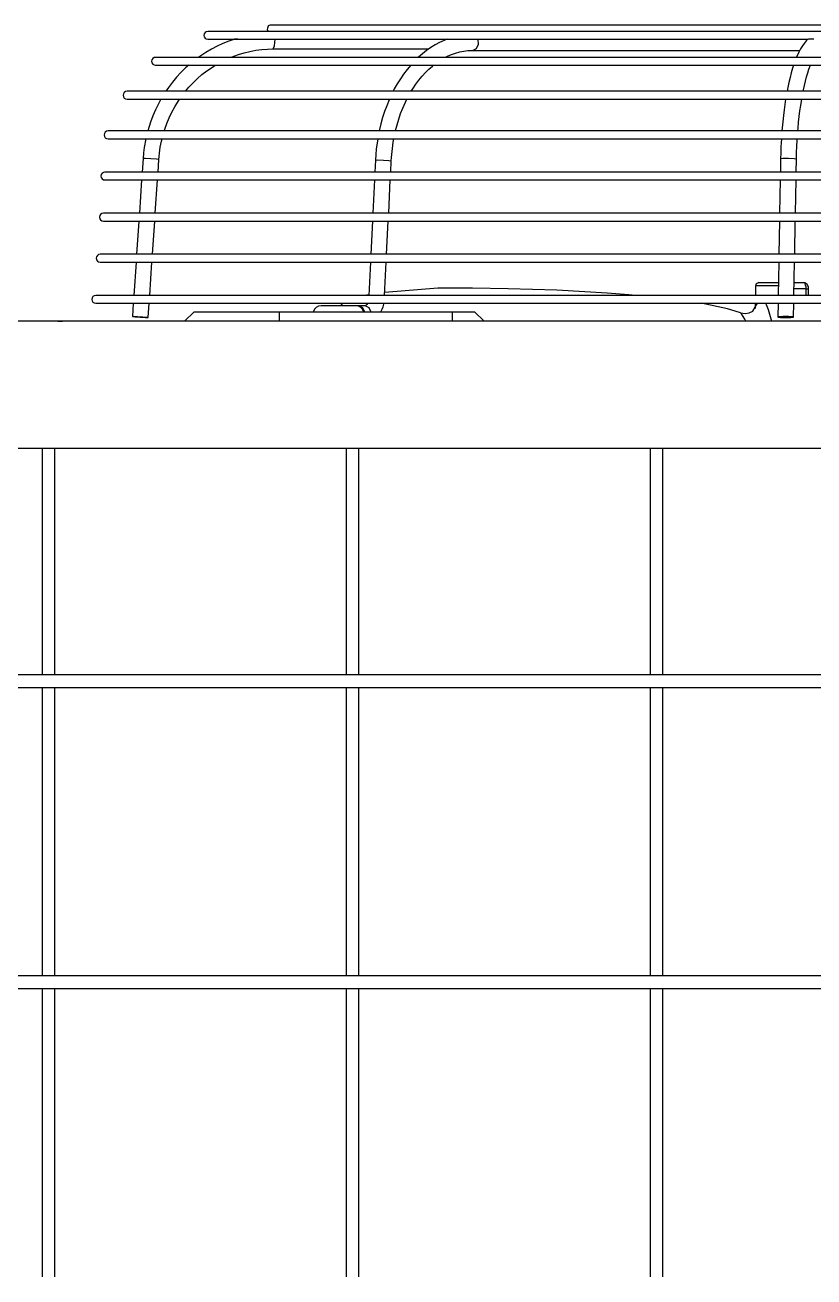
# Model space of a CAD drawing. Extents: x 594 to 813, y 174 to 240.
# Drawn here: x 735.306 to 737.804, y 187.328 to 191.29 of the extents above; entities that cross this region are included whole.
import ezdxf

# ---------------------------------------------------------------- set-up
doc = ezdxf.new("R2010")
doc.units = 0
doc.header["$MEASUREMENT"] = 0
doc.layers.add('AC.REF(S). PIPING', color=3, linetype='CONTINUOUS', lineweight=30)
doc.layers.add('LG-Product', color=3, linetype='CONTINUOUS')

# ---------------------------------------------------------------- blocks, each defined once
blk = doc.blocks.new('UW1-2')
at = {"layer": 'LG-Product', "color": 3, "linetype": 'Continuous'}
for p, q in [((1821.14, 3324.98), (1820.61, 3324.98)), ((1822.73, 3324.98), (1821.14, 3324.98)), ((1825.37, 3324.98), (1822.73, 3324.98)), ((1829.05, 3324.98), (1825.37, 3324.98)), ((1833.76, 3324.98), (1829.05, 3324.98)), ((1839.47, 3324.98), (1833.76, 3324.98)), ((1846.16, 3324.98), (1839.47, 3324.98)), ((1853.79, 3324.98), (1846.16, 3324.98)), ((1862.34, 3324.98), (1853.79, 3324.98)), ((1871.77, 3324.98), (1862.34, 3324.98)), ((1882.03, 3324.98), (1871.77, 3324.98)), ((1893.07, 3324.98), (1882.03, 3324.98)), ((1904.86, 3324.98), (1893.07, 3324.98)), ((1917.32, 3324.98), (1904.86, 3324.98)), ((1930.42, 3324.98), (1917.32, 3324.98)), ((1944.09, 3324.98), (1930.42, 3324.98)), ((1958.27, 3324.98), (1944.09, 3324.98)), ((1972.9, 3324.98), (1958.27, 3324.98)), ((1987.91, 3324.98), (1972.9, 3324.98)), ((2001.23, 3324.98), (1987.91, 3324.98)), ((1801.07, 3322.97), (1800.54, 3322.97)), ((1800.54, 3320.47), (1801.08, 3320.47)), ((1802.66, 3322.97), (1801.07, 3322.97)), ((1801.08, 3320.47), (1802.69, 3320.47)), ((1805.3, 3322.97), (1802.66, 3322.97)), ((1802.69, 3320.47), (1805.37, 3320.47)), ((1808.98, 3322.97), (1805.3, 3322.97)), ((1805.37, 3320.47), (1809.1, 3320.47)), ((1808.99, 3320.47), (1808.1, 3320.2)), ((1813.68, 3322.97), (1808.98, 3322.97)), ((1809.11, 3320.5), (1808.98, 3320.51)), ((1809.1, 3320.47), (1809.33, 3320.47)), ((1809.32, 3320.48), (1809.11, 3320.5)), ((1809.53, 3320.47), (1809.32, 3320.48)), ((1809.33, 3320.47), (1809.56, 3320.47)), ((1809.69, 3320.47), (1809.53, 3320.47)), ((1809.56, 3320.47), (1814.48, 3320.47)), ((1809.85, 3320.5), (1809.69, 3320.47)), ((1810, 3320.55), (1809.85, 3320.5)), ((1819.39, 3322.97), (1813.68, 3322.97)), ((1814.48, 3320.47), (1820.42, 3320.47)), ((1826.07, 3322.97), (1819.39, 3322.97)), ((1820.42, 3320.47), (1827.37, 3320.47)), ((1821.7, 3318.35), (1821.82, 3320.47)), ((1833.72, 3322.97), (1826.07, 3322.97)), ((1827.37, 3320.47), (1835.3, 3320.47)), ((1842.29, 3322.97), (1833.72, 3322.97)), ((1835.3, 3320.47), (1844.17, 3320.47)), ((1851.74, 3322.97), (1842.29, 3322.97)), ((1844.17, 3320.47), (1853.94, 3320.47)), ((1862.04, 3322.97), (1851.74, 3322.97)), ((1853.94, 3320.47), (1864.58, 3320.47)), ((1873.15, 3322.97), (1862.04, 3322.97)), ((1864.58, 3320.47), (1876.03, 3320.47)), ((1885.03, 3322.97), (1873.15, 3322.97)), ((1876.33, 3320.49), (1873.91, 3319.44)), ((1876.03, 3320.47), (1888.26, 3320.47)), ((1897.61, 3322.97), (1885.03, 3322.97)), ((1886.05, 3320.47), (1886.15, 3318.85)), ((1888.26, 3320.47), (1901.2, 3320.47)), ((1910.85, 3322.97), (1897.61, 3322.97)), ((1901.2, 3320.47), (1914.81, 3320.47)), ((1924.7, 3322.97), (1910.85, 3322.97)), ((1914.81, 3320.47), (1929.02, 3320.47)), ((1939.1, 3322.97), (1924.7, 3322.97)), ((1929.02, 3320.47), (1943.78, 3320.47)), ((1953.99, 3322.97), (1939.1, 3322.97)), ((1943.78, 3320.47), (1959.03, 3320.47)), ((1969.31, 3322.97), (1953.99, 3322.97)), ((1959.03, 3320.47), (1974.69, 3320.47)), ((1985, 3322.97), (1969.31, 3322.97)), ((1974.69, 3320.47), (1990.71, 3320.47)), ((1998.98, 3322.97), (1985, 3322.97)), ((1990.52, 3320.5), (1989.98, 3319.94)), ((1990.81, 3320.47), (1990.77, 3320.49)), ((1990.94, 3320.48), (1990.81, 3320.47)), ((1991.19, 3320.5), (1990.94, 3320.48)), ((1991.59, 3320.51), (1991.19, 3320.5)), ((1992, 3320.49), (1991.59, 3320.51)), ((1992.3, 3320.47), (1992, 3320.49)), ((1992.5, 3320.47), (1992.3, 3320.47)), ((1799.95, 3316.34), (1797.64, 3314.8)), ((1801.7, 3317.37), (1799.95, 3316.34)), ((1803.5, 3318.31), (1801.7, 3317.37)), ((1805.33, 3319.16), (1803.5, 3318.31)), ((1807.21, 3319.9), (1805.33, 3319.16)), ((1808.1, 3320.2), (1807.21, 3319.9)), ((1812.05, 3316.19), (1813.88, 3316.64)), ((1813.88, 3316.64), (1815.74, 3316.98)), ((1815.74, 3316.98), (1817.6, 3317.22)), ((1817.6, 3317.22), (1819.39, 3317.36)), ((1819.39, 3317.36), (1821.19, 3317.41)), ((1821.19, 3317.41), (1821.7, 3318.35)), ((1821.19, 3317.41), (1870.54, 3317.41)), ((1869.78, 3316.9), (1868.47, 3315.88)), ((1871.13, 3317.84), (1869.78, 3316.9)), ((1872.5, 3318.69), (1871.13, 3317.84)), ((1873.91, 3319.44), (1872.5, 3318.69)), ((1879, 3316.11), (1880.3, 3316.47)), ((1880.3, 3316.47), (1881.6, 3316.73)), ((1881.6, 3316.73), (1882.86, 3316.89)), ((1882.86, 3316.89), (1884.12, 3316.95)), ((1884.12, 3316.95), (1884.28, 3316.95)), ((1884.28, 3316.95), (1884.43, 3316.96)), ((1885.52, 3317.49), (1884.43, 3316.96)), ((1884.43, 3316.96), (1988.02, 3316.96)), ((1886.15, 3318.85), (1885.52, 3317.49)), ((1987.69, 3316.36), (1986.99, 3314.8)), ((1988.24, 3317.41), (1987.69, 3316.36)), ((1988.82, 3318.37), (1988.24, 3317.41)), ((1989.38, 3319.19), (1988.82, 3318.37)), ((1989.98, 3319.94), (1989.38, 3319.19)), ((1784.51, 3314.76), (1783.99, 3314.76)), ((1786.07, 3314.76), (1784.51, 3314.76)), ((1788.66, 3314.76), (1786.07, 3314.76)), ((1792.28, 3314.76), (1788.66, 3314.76)), ((1796.9, 3314.76), (1792.28, 3314.76)), ((1802.52, 3314.76), (1796.9, 3314.76)), ((1809.11, 3314.76), (1802.52, 3314.76)), ((1807.94, 3314.8), (1810.24, 3315.65)), ((1816.64, 3314.76), (1809.11, 3314.76)), ((1810.24, 3315.65), (1812.05, 3316.19)), ((1825.09, 3314.76), (1816.64, 3314.76)), ((1834.42, 3314.76), (1825.09, 3314.76)), ((1844.6, 3314.76), (1834.42, 3314.76)), ((1855.6, 3314.76), (1844.6, 3314.76)), ((1867.36, 3314.76), (1855.6, 3314.76)), ((1868.47, 3315.88), (1867.24, 3314.8)), ((1879.85, 3314.76), (1867.36, 3314.76)), ((1875.84, 3314.8), (1876.47, 3315.11)), ((1876.47, 3315.11), (1877.73, 3315.66)), ((1877.73, 3315.66), (1879, 3316.11)), ((1893.01, 3314.76), (1879.85, 3314.76)), ((1906.8, 3314.76), (1893.01, 3314.76)), ((1921.17, 3314.76), (1906.8, 3314.76)), ((1936.06, 3314.76), (1921.17, 3314.76)), ((1951.41, 3314.76), (1936.06, 3314.76)), ((1967.16, 3314.76), (1951.41, 3314.76)), ((1983.27, 3314.76), (1967.16, 3314.76)), ((1997.65, 3314.76), (1983.27, 3314.76)), ((1783.99, 3312.25), (1784.51, 3312.25)), ((1784.51, 3312.25), (1786.07, 3312.25)), ((1786.07, 3312.25), (1788.66, 3312.25)), ((1788.66, 3312.25), (1792.28, 3312.25)), ((1790.64, 3308.46), (1789.33, 3306.88)), ((1792.03, 3309.96), (1790.64, 3308.46)), ((1793.49, 3311.39), (1792.03, 3309.96)), ((1792.28, 3312.25), (1796.9, 3312.25)), ((1794.48, 3312.29), (1793.49, 3311.39)), ((1796.9, 3312.25), (1802.52, 3312.25)), ((1797.24, 3308.03), (1798.68, 3309.28)), ((1798.68, 3309.28), (1800.18, 3310.45)), ((1800.18, 3310.45), (1802.91, 3312.27)), ((1802.52, 3312.25), (1809.11, 3312.25)), ((1809.11, 3312.25), (1816.64, 3312.25)), ((1816.64, 3312.25), (1825.09, 3312.25)), ((1825.09, 3312.25), (1834.42, 3312.25)), ((1834.42, 3312.25), (1844.6, 3312.25)), ((1844.6, 3312.25), (1855.6, 3312.25)), ((1855.6, 3312.25), (1867.36, 3312.25)), ((1862.54, 3309.47), (1861.51, 3307.96)), ((1863.64, 3310.92), (1862.54, 3309.47)), ((1864.79, 3312.29), (1863.64, 3310.92)), ((1867.36, 3312.25), (1879.85, 3312.25)), ((1867.36, 3307.54), (1868.38, 3308.78)), ((1868.38, 3308.78), (1869.44, 3309.94)), ((1869.44, 3309.94), (1870.53, 3311.02)), ((1870.53, 3311.02), (1871.66, 3312.01)), ((1871.66, 3312.01), (1871.99, 3312.28)), ((1879.85, 3312.25), (1893.01, 3312.25)), ((1893.01, 3312.25), (1906.8, 3312.25)), ((1906.8, 3312.25), (1921.17, 3312.25)), ((1921.17, 3312.25), (1936.06, 3312.25)), ((1936.06, 3312.25), (1951.41, 3312.25)), ((1951.41, 3312.25), (1967.16, 3312.25)), ((1967.16, 3312.25), (1983.27, 3312.25)), ((1983.27, 3312.25), (1997.65, 3312.25)), ((1985.32, 3309.88), (1984.92, 3308.38)), ((1985.74, 3311.31), (1985.32, 3309.88)), ((1986.06, 3312.29), (1985.74, 3311.31)), ((1989.81, 3307.24), (1990.16, 3308.57)), ((1990.16, 3308.57), (1990.53, 3309.82)), ((1990.53, 3309.82), (1990.91, 3310.98)), ((1990.91, 3310.98), (1991.39, 3312.29)), ((1788.09, 3305.25), (1787.25, 3304.04)), ((1789.33, 3306.88), (1788.09, 3305.25)), ((1793.49, 3304.05), (1794.55, 3305.3)), ((1794.55, 3305.3), (1795.86, 3306.7)), ((1795.86, 3306.7), (1797.24, 3308.03)), ((1859.59, 3304.74), (1859.23, 3304.04)), ((1860.52, 3306.38), (1859.59, 3304.74)), ((1861.51, 3307.96), (1860.52, 3306.38)), ((1864.97, 3304.05), (1865.46, 3304.84)), ((1865.46, 3304.84), (1866.39, 3306.23)), ((1866.39, 3306.23), (1867.36, 3307.54)), ((1984.2, 3305.19), (1983.97, 3304.05)), ((1984.55, 3306.82), (1984.2, 3305.19)), ((1984.92, 3308.38), (1984.55, 3306.82)), ((1989.09, 3304.05), (1989.47, 3305.83)), ((1989.47, 3305.83), (1989.81, 3307.24)), ((1775.48, 3304.02), (1774.96, 3304.02)), ((1774.96, 3301.51), (1775.48, 3301.51)), ((1777.03, 3304.02), (1775.48, 3304.02)), ((1775.48, 3301.51), (1777.03, 3301.51)), ((1779.61, 3304.02), (1777.03, 3304.02)), ((1777.03, 3301.51), (1779.61, 3301.51)), ((1783.2, 3304.02), (1779.61, 3304.02)), ((1779.61, 3301.51), (1783.2, 3301.51)), ((1787.8, 3304.02), (1783.2, 3304.02)), ((1783.2, 3301.51), (1787.8, 3301.51)), ((1785.68, 3301.52), (1783.94, 3298.13)), ((1793.38, 3304.02), (1787.8, 3304.02)), ((1787.8, 3301.51), (1793.38, 3301.51)), ((1790.06, 3299.06), (1791.61, 3301.53)), ((1799.93, 3304.02), (1793.38, 3304.02)), ((1793.38, 3301.51), (1799.93, 3301.51)), ((1807.42, 3304.02), (1799.93, 3304.02)), ((1799.93, 3301.51), (1807.42, 3301.51)), ((1815.83, 3304.02), (1807.42, 3304.02)), ((1807.42, 3301.51), (1815.83, 3301.51)), ((1825.13, 3304.02), (1815.83, 3304.02)), ((1815.83, 3301.51), (1825.13, 3301.51)), ((1835.27, 3304.02), (1825.13, 3304.02)), ((1825.13, 3301.51), (1835.27, 3301.51)), ((1846.23, 3304.02), (1835.27, 3304.02)), ((1835.27, 3301.51), (1846.23, 3301.51)), ((1857.97, 3304.02), (1846.23, 3304.02)), ((1846.23, 3301.51), (1857.97, 3301.51)), ((1857.92, 3301.27), (1857.18, 3299.45)), ((1858.03, 3301.52), (1857.92, 3301.27)), ((1870.43, 3304.02), (1857.97, 3304.02)), ((1857.97, 3301.51), (1870.43, 3301.51)), ((1862.26, 3298.64), (1863.58, 3301.52)), ((1883.58, 3304.02), (1870.43, 3304.02)), ((1870.43, 3301.51), (1883.58, 3301.51)), ((1897.37, 3304.02), (1883.58, 3304.02)), ((1883.58, 3301.51), (1897.37, 3301.51)), ((1911.74, 3304.02), (1897.37, 3304.02)), ((1897.37, 3301.51), (1911.74, 3301.51)), ((1926.65, 3304.02), (1911.74, 3304.02)), ((1911.74, 3301.51), (1926.65, 3301.51)), ((1942.04, 3304.02), (1926.65, 3304.02)), ((1926.65, 3301.51), (1942.04, 3301.51)), ((1957.86, 3304.02), (1942.04, 3304.02)), ((1942.04, 3301.51), (1957.86, 3301.51)), ((1974.04, 3304.02), (1957.86, 3304.02)), ((1957.86, 3301.51), (1974.04, 3301.51)), ((1990.53, 3304.02), (1974.04, 3304.02)), ((1974.04, 3301.51), (1990.53, 3301.51)), ((1983.53, 3301.52), (1983.04, 3298.17)), ((1988.29, 3299.52), (1988.62, 3301.54)), ((2005.27, 3304.02), (1990.53, 3304.02)), ((1990.53, 3301.51), (2005.27, 3301.51)), ((1783.94, 3298.13), (1783.12, 3296.23)), ((1788.3, 3295.61), (1789.14, 3297.36)), ((1789.14, 3297.36), (1790.06, 3299.06)), ((1856.5, 3297.59), (1855.89, 3295.68)), ((1857.18, 3299.45), (1856.5, 3297.59)), ((1861, 3295.21), (1861.6, 3296.95)), ((1861.6, 3296.95), (1862.26, 3298.64)), ((1983.04, 3298.17), (1982.81, 3296.3)), ((1987.83, 3296.02), (1988.05, 3297.79)), ((1988.05, 3297.79), (1988.29, 3299.52)), ((1782.38, 3294.29), (1781.5, 3291.47)), ((1783.12, 3296.23), (1782.38, 3294.29)), ((1786.9, 3291.99), (1787.56, 3293.82)), ((1787.56, 3293.82), (1788.3, 3295.61)), ((1855.35, 3293.74), (1854.82, 3291.47)), ((1855.89, 3295.68), (1855.35, 3293.74)), ((1859.99, 3291.61), (1860.46, 3293.43)), ((1860.46, 3293.43), (1861, 3295.21)), ((1982.61, 3294.39), (1982.35, 3291.47)), ((1982.81, 3296.3), (1982.61, 3294.39)), ((1987.45, 3292.34), (1987.63, 3294.2)), ((1987.63, 3294.2), (1987.83, 3296.02)), ((1769.47, 3291.46), (1768.95, 3291.46)), ((1768.95, 3288.95), (1769.47, 3288.95)), ((1771.06, 3291.46), (1769.47, 3291.46)), ((1769.47, 3288.95), (1771.06, 3288.95)), ((1773.69, 3291.46), (1771.06, 3291.46)), ((1771.06, 3288.95), (1773.69, 3288.95)), ((1777.36, 3291.46), (1773.69, 3291.46)), ((1773.69, 3288.95), (1777.36, 3288.95)), ((1782.05, 3291.46), (1777.36, 3291.46)), ((1777.36, 3288.95), (1782.05, 3288.95)), ((1780.89, 3288.96), (1780.4, 3286.24)), ((1787.75, 3291.46), (1782.05, 3291.46)), ((1782.05, 3288.95), (1787.75, 3288.95)), ((1785.87, 3288.24), (1786.03, 3288.96)), ((1786.73, 3291.46), (1786.9, 3291.99)), ((1794.44, 3291.46), (1787.75, 3291.46)), ((1787.75, 3288.95), (1794.44, 3288.95)), ((1802.09, 3291.46), (1794.44, 3291.46)), ((1794.44, 3288.95), (1802.09, 3288.95)), ((1810.68, 3291.46), (1802.09, 3291.46)), ((1802.09, 3288.95), (1810.68, 3288.95)), ((1820.17, 3291.46), (1810.68, 3291.46)), ((1810.68, 3288.95), (1820.17, 3288.95)), ((1830.54, 3291.46), (1820.17, 3291.46)), ((1820.17, 3288.95), (1830.54, 3288.95)), ((1841.73, 3291.46), (1830.54, 3291.46)), ((1830.54, 3288.95), (1841.73, 3288.95)), ((1853.71, 3291.46), (1841.73, 3291.46)), ((1841.73, 3288.95), (1853.71, 3288.95)), ((1866.44, 3291.46), (1853.71, 3291.46)), ((1853.71, 3288.95), (1866.44, 3288.95)), ((1854.34, 3288.95), (1853.89, 3285.67)), ((1859.24, 3287.86), (1859.43, 3288.96)), ((1859.95, 3291.46), (1859.99, 3291.61)), ((1879.87, 3291.46), (1866.44, 3291.46)), ((1866.44, 3288.95), (1879.87, 3288.95)), ((1893.95, 3291.46), (1879.87, 3291.46)), ((1879.87, 3288.95), (1893.95, 3288.95)), ((1908.63, 3291.46), (1893.95, 3291.46)), ((1893.95, 3288.95), (1908.63, 3288.95)), ((1923.86, 3291.46), (1908.63, 3291.46)), ((1908.63, 3288.95), (1923.86, 3288.95)), ((1939.57, 3291.46), (1923.86, 3291.46)), ((1923.86, 3288.95), (1939.57, 3288.95)), ((1955.72, 3291.46), (1939.57, 3291.46)), ((1939.57, 3288.95), (1955.72, 3288.95)), ((1972.25, 3291.46), (1955.72, 3291.46)), ((1955.72, 3288.95), (1972.25, 3288.95)), ((1989.09, 3291.46), (1972.25, 3291.46)), ((1972.25, 3288.95), (1989.09, 3288.95)), ((1982.18, 3288.96), (1982.05, 3286.46)), ((1987.18, 3288.53), (1987.2, 3288.95)), ((1987.38, 3291.47), (1987.45, 3292.34)), ((2004.18, 3291.46), (1989.09, 3291.46)), ((1989.09, 3288.95), (2004.18, 3288.95)), ((1780.4, 3286.24), (1780.18, 3284.5)), ((1785.21, 3284.4), (1785.49, 3286.33)), ((1785.49, 3286.33), (1785.87, 3288.24)), ((1853.89, 3285.67), (1853.73, 3283.97)), ((1858.77, 3284.03), (1858.97, 3285.96)), ((1858.97, 3285.96), (1859.24, 3287.86)), ((1982.05, 3286.46), (1981.98, 3284.56)), ((1986.97, 3283.58), (1987, 3284.62)), ((1987, 3284.62), (1987.08, 3286.58)), ((1987.08, 3286.58), (1987.18, 3288.53)), ((1780.02, 3282.76), (1779.73, 3278.45)), ((1780.18, 3284.5), (1780.02, 3282.76)), ((1780.76, 3282.74), (1780.02, 3282.76)), ((1782.53, 3282.63), (1780.76, 3282.74)), ((1784.3, 3282.5), (1782.53, 3282.63)), ((1785.03, 3282.42), (1784.3, 3282.5)), ((1784.76, 3278.45), (1785.03, 3282.42)), ((1785.03, 3282.42), (1785.11, 3283.41)), ((1785.11, 3283.41), (1785.21, 3284.4)), ((1853.62, 3282.26), (1853.43, 3278.45)), ((1853.73, 3283.97), (1853.62, 3282.26)), ((1853.62, 3282.26), (1854.36, 3282.31)), ((1854.36, 3282.31), (1856.12, 3282.26)), ((1856.12, 3282.26), (1857.9, 3282.14)), ((1857.9, 3282.14), (1858.63, 3282.01)), ((1858.45, 3278.45), (1858.63, 3282.01)), ((1858.63, 3282.01), (1858.69, 3283.02)), ((1858.69, 3283.02), (1858.77, 3284.03)), ((1981.93, 3282.63), (1981.86, 3278.45)), ((1981.98, 3284.56), (1981.93, 3282.63)), ((1982.67, 3282.74), (1981.93, 3282.63)), ((1984.44, 3282.76), (1982.67, 3282.74)), ((1986.22, 3282.68), (1984.44, 3282.76)), ((1986.95, 3282.54), (1986.22, 3282.68)), ((1986.87, 3278.45), (1986.95, 3282.54)), ((1986.95, 3282.54), (1986.97, 3283.58)), ((1768.45, 3278.45), (1767.94, 3278.45)), ((1769.98, 3278.45), (1768.45, 3278.45)), ((1772.52, 3278.45), (1769.98, 3278.45)), ((1776.07, 3278.45), (1772.52, 3278.45)), ((1780.6, 3278.45), (1776.07, 3278.45)), ((1786.12, 3278.45), (1780.6, 3278.45)), ((1792.58, 3278.45), (1786.12, 3278.45)), ((1799.99, 3278.45), (1792.58, 3278.45)), ((1808.3, 3278.45), (1799.99, 3278.45)), ((1817.48, 3278.45), (1808.3, 3278.45)), ((1827.52, 3278.45), (1817.48, 3278.45)), ((1838.36, 3278.45), (1827.52, 3278.45)), ((1849.98, 3278.45), (1838.36, 3278.45)), ((1862.33, 3278.45), (1849.98, 3278.45)), ((1875.37, 3278.45), (1862.33, 3278.45)), ((1889.05, 3278.45), (1875.37, 3278.45)), ((1903.32, 3278.45), (1889.05, 3278.45)), ((1918.14, 3278.45), (1903.32, 3278.45)), ((1933.45, 3278.45), (1918.14, 3278.45)), ((1949.21, 3278.45), (1933.45, 3278.45)), ((1965.34, 3278.45), (1949.21, 3278.45)), ((1981.8, 3278.45), (1965.34, 3278.45)), ((1998.53, 3278.45), (1981.8, 3278.45)), ((1767.94, 3275.94), (1768.45, 3275.94)), ((1768.45, 3275.94), (1769.98, 3275.94)), ((1769.98, 3275.94), (1772.52, 3275.94)), ((1772.52, 3275.94), (1776.07, 3275.94)), ((1776.07, 3275.94), (1780.6, 3275.94)), ((1779.56, 3275.94), (1778.85, 3265.44)), ((1780.6, 3275.94), (1786.12, 3275.94)), ((1783.88, 3265.44), (1784.59, 3275.94)), ((1786.12, 3275.94), (1792.58, 3275.94)), ((1792.58, 3275.94), (1799.99, 3275.94)), ((1799.99, 3275.94), (1808.3, 3275.94)), ((1808.3, 3275.94), (1817.48, 3275.94)), ((1817.48, 3275.94), (1827.52, 3275.94)), ((1827.52, 3275.94), (1838.36, 3275.94)), ((1838.36, 3275.94), (1849.98, 3275.94)), ((1849.98, 3275.94), (1862.33, 3275.94)), ((1853.31, 3275.94), (1852.79, 3265.44)), ((1857.81, 3265.44), (1858.33, 3275.94)), ((1862.33, 3275.94), (1875.37, 3275.94)), ((1875.37, 3275.94), (1889.05, 3275.94)), ((1889.05, 3275.94), (1903.32, 3275.94)), ((1903.32, 3275.94), (1918.14, 3275.94)), ((1918.14, 3275.94), (1933.45, 3275.94)), ((1933.45, 3275.94), (1949.21, 3275.94)), ((1949.21, 3275.94), (1965.34, 3275.94)), ((1965.34, 3275.94), (1981.8, 3275.94)), ((1981.81, 3275.94), (1981.62, 3265.44)), ((1981.8, 3275.94), (1998.53, 3275.94)), ((1986.64, 3265.44), (1986.83, 3275.94)), ((1767.95, 3265.44), (1767.44, 3265.44)), ((1769.48, 3265.44), (1767.95, 3265.44)), ((1772.03, 3265.44), (1769.48, 3265.44)), ((1775.58, 3265.44), (1772.03, 3265.44)), ((1780.12, 3265.44), (1775.58, 3265.44)), ((1785.65, 3265.44), (1780.12, 3265.44)), ((1792.13, 3265.44), (1785.65, 3265.44)), ((1799.54, 3265.44), (1792.13, 3265.44)), ((1807.86, 3265.44), (1799.54, 3265.44)), ((1817.07, 3265.44), (1807.86, 3265.44)), ((1827.12, 3265.44), (1817.07, 3265.44)), ((1837.98, 3265.44), (1827.12, 3265.44)), ((1849.62, 3265.44), (1837.98, 3265.44)), ((1861.99, 3265.44), (1849.62, 3265.44)), ((1875.05, 3265.44), (1861.99, 3265.44)), ((1888.75, 3265.44), (1875.05, 3265.44)), ((1903.05, 3265.44), (1888.75, 3265.44)), ((1917.9, 3265.44), (1903.05, 3265.44)), ((1933.24, 3265.44), (1917.9, 3265.44)), ((1949.02, 3265.44), (1933.24, 3265.44)), ((1965.18, 3265.44), (1949.02, 3265.44)), ((1981.67, 3265.44), (1965.18, 3265.44)), ((1998.43, 3265.44), (1981.67, 3265.44)), ((1767.44, 3262.93), (1767.95, 3262.93)), ((1767.95, 3262.93), (1769.48, 3262.93)), ((1769.48, 3262.93), (1772.03, 3262.93)), ((1772.03, 3262.93), (1775.58, 3262.93)), ((1775.58, 3262.93), (1780.12, 3262.93)), ((1778.68, 3262.93), (1777.97, 3252.43)), ((1780.12, 3262.93), (1785.65, 3262.93)), ((1783, 3252.43), (1783.71, 3262.93)), ((1785.65, 3262.93), (1792.13, 3262.93)), ((1792.13, 3262.93), (1799.54, 3262.93)), ((1799.54, 3262.93), (1807.86, 3262.93)), ((1807.86, 3262.93), (1817.07, 3262.93)), ((1817.07, 3262.93), (1827.12, 3262.93)), ((1827.12, 3262.93), (1837.98, 3262.93)), ((1837.98, 3262.93), (1849.62, 3262.93)), ((1849.62, 3262.93), (1861.99, 3262.93)), ((1852.66, 3262.93), (1852.14, 3252.43)), ((1857.17, 3252.43), (1857.69, 3262.93)), ((1861.99, 3262.93), (1875.05, 3262.93)), ((1875.05, 3262.93), (1888.75, 3262.93)), ((1888.75, 3262.93), (1903.05, 3262.93)), ((1903.05, 3262.93), (1917.9, 3262.93)), ((1917.9, 3262.93), (1933.24, 3262.93)), ((1933.24, 3262.93), (1949.02, 3262.93)), ((1949.02, 3262.93), (1965.18, 3262.93)), ((1965.18, 3262.93), (1981.67, 3262.93)), ((1981.58, 3262.93), (1981.39, 3252.43)), ((1981.67, 3262.93), (1998.43, 3262.93)), ((1986.4, 3252.43), (1986.59, 3262.93)), ((1766.95, 3252.43), (1766.44, 3252.43)), ((1766.44, 3249.92), (1766.95, 3249.92)), ((1768.49, 3252.43), (1766.95, 3252.43)), ((1766.95, 3249.92), (1768.49, 3249.92)), ((1771.04, 3252.43), (1768.49, 3252.43)), ((1768.49, 3249.92), (1771.04, 3249.92)), ((1774.6, 3252.43), (1771.04, 3252.43)), ((1771.04, 3249.92), (1774.6, 3249.92)), ((1779.16, 3252.43), (1774.6, 3252.43)), ((1774.6, 3249.92), (1779.16, 3249.92)), ((1777.81, 3249.92), (1777.1, 3239.42)), ((1784.71, 3252.43), (1779.16, 3252.43)), ((1779.16, 3249.92), (1784.71, 3249.92)), ((1782.12, 3239.42), (1782.83, 3249.92)), ((1791.21, 3252.43), (1784.71, 3252.43)), ((1784.71, 3249.92), (1791.21, 3249.92)), ((1798.65, 3252.43), (1791.21, 3252.43)), ((1791.21, 3249.92), (1798.65, 3249.92)), ((1807, 3252.43), (1798.65, 3252.43)), ((1798.65, 3249.92), (1807, 3249.92)), ((1816.24, 3252.43), (1807, 3252.43)), ((1807, 3249.92), (1816.24, 3249.92)), ((1826.32, 3252.43), (1816.24, 3252.43)), ((1816.24, 3249.92), (1826.32, 3249.92)), ((1837.22, 3252.43), (1826.32, 3252.43)), ((1826.32, 3249.92), (1837.22, 3249.92)), ((1848.9, 3252.43), (1837.22, 3252.43)), ((1837.22, 3249.92), (1848.9, 3249.92)), ((1861.31, 3252.43), (1848.9, 3252.43)), ((1848.9, 3249.92), (1861.31, 3249.92)), ((1852.02, 3249.92), (1851.5, 3239.42)), ((1856.52, 3239.42), (1857.04, 3249.92)), ((1874.42, 3252.43), (1861.31, 3252.43)), ((1861.31, 3249.92), (1874.42, 3249.92)), ((1888.17, 3252.43), (1874.42, 3252.43)), ((1874.42, 3249.92), (1888.17, 3249.92)), ((1902.52, 3252.43), (1888.17, 3252.43)), ((1888.17, 3249.92), (1902.52, 3249.92)), ((1917.42, 3252.43), (1902.52, 3252.43)), ((1902.52, 3249.92), (1917.42, 3249.92)), ((1932.81, 3252.43), (1917.42, 3252.43)), ((1917.42, 3249.92), (1932.81, 3249.92)), ((1948.64, 3252.43), (1932.81, 3252.43)), ((1932.81, 3249.92), (1948.64, 3249.92)), ((1964.86, 3252.43), (1948.64, 3252.43)), ((1948.64, 3249.92), (1964.86, 3249.92)), ((1981.4, 3252.43), (1964.86, 3252.43)), ((1964.86, 3249.92), (1981.4, 3249.92)), ((1981.34, 3249.92), (1981.15, 3239.42)), ((1998.22, 3252.43), (1981.4, 3252.43)), ((1981.4, 3249.92), (1998.22, 3249.92)), ((1986.17, 3239.42), (1986.36, 3249.92)), ((1873.4, 3241.73), (1856.57, 3240.38)), ((1884.38, 3241.73), (1873.4, 3241.73)), ((1895.7, 3241.54), (1884.38, 3241.73)), ((1911.07, 3241.04), (1895.7, 3241.54)), ((1926.96, 3240.13), (1911.07, 3241.04)), ((1973.99, 3241.95), (1973.98, 3241.64)), ((1973.99, 3241.86), (1973.98, 3241.66)), ((1973.98, 3241.66), (1973.98, 3241.56)), ((1973.98, 3241.64), (1973.98, 3241.45)), ((1973.98, 3241.56), (1973.98, 3241.45)), ((1973.98, 3241.45), (1973.98, 3239.42)), ((1973.98, 3241.45), (1973.98, 3239.42)), ((1973.98, 3241.45), (1973.98, 3241.45)), ((1973.98, 3241.45), (1973.98, 3241.45)), ((1974, 3242.27), (1973.99, 3242.05)), ((1974, 3242.22), (1973.99, 3241.95)), ((1973.99, 3242.05), (1973.99, 3241.86)), ((1974.02, 3242.46), (1974, 3242.27)), ((1974.02, 3242.39), (1974, 3242.22)), ((1974.03, 3242.53), (1974.02, 3242.46)), ((1974.05, 3242.45), (1974.02, 3242.39)), ((1974.04, 3242.6), (1974.03, 3242.53)), ((1974.06, 3242.66), (1974.04, 3242.6)), ((1974.05, 3242.45), (1974.34, 3243.16)), ((1975.28, 3242.45), (1974.05, 3242.45)), ((1974.07, 3242.72), (1974.06, 3242.66)), ((1974.1, 3242.8), (1974.07, 3242.72)), ((1974.14, 3242.88), (1974.1, 3242.8)), ((1974.19, 3242.97), (1974.14, 3242.88)), ((1974.25, 3243.06), (1974.19, 3242.97)), ((1974.33, 3243.15), (1974.25, 3243.06)), ((1974.34, 3243.16), (1975.05, 3243.45)), ((1975.05, 3243.45), (1974.71, 3243.39)), ((1975.05, 3243.45), (1977.05, 3243.45)), ((1977.68, 3242.45), (1975.28, 3242.45)), ((1977.05, 3243.45), (1981.22, 3243.45)), ((1981.21, 3242.45), (1977.68, 3242.45)), ((1990.03, 3241.45), (1986.2, 3241.45)), ((1986.24, 3243.45), (1989.29, 3243.45)), ((1989.46, 3243.4), (1989.29, 3243.45)), ((1989.4, 3243.44), (1989.29, 3243.43)), ((1989.51, 3243.43), (1989.4, 3243.44)), ((1989.68, 3243.14), (1989.46, 3243.4)), ((1989.74, 3243.37), (1989.51, 3243.43)), ((1989.87, 3242.69), (1989.68, 3243.14)), ((1989.95, 3243.26), (1989.74, 3243.37)), ((1989.98, 3242.11), (1989.87, 3242.69)), ((1990.15, 3243.11), (1989.95, 3243.26)), ((1990.03, 3241.45), (1989.98, 3242.11)), ((1990.03, 3239.44), (1990.03, 3241.45)), ((1990.03, 3241.45), (1990.57, 3241.45)), ((1990.32, 3242.93), (1990.15, 3243.11)), ((1990.5, 3242.65), (1990.32, 3242.93)), ((1990.64, 3242.32), (1990.5, 3242.65)), ((1990.57, 3241.45), (1990.77, 3241.45)), ((1990.73, 3241.98), (1990.64, 3242.32)), ((1990.76, 3241.62), (1990.73, 3241.98)), ((1990.76, 3241.54), (1990.76, 3241.62)), ((1990.76, 3241.45), (1990.76, 3241.54)), ((1990.77, 3239.44), (1990.77, 3241.45)), ((1765.56, 3239.42), (1765.04, 3239.42)), ((1767.1, 3239.42), (1765.56, 3239.42)), ((1769.67, 3239.42), (1767.1, 3239.42)), ((1773.25, 3239.42), (1769.67, 3239.42)), ((1777.83, 3239.42), (1773.25, 3239.42)), ((1783.4, 3239.42), (1777.83, 3239.42)), ((1789.93, 3239.42), (1783.4, 3239.42)), ((1797.41, 3239.42), (1789.93, 3239.42)), ((1805.8, 3239.42), (1797.41, 3239.42)), ((1815.08, 3239.42), (1805.8, 3239.42)), ((1825.21, 3239.42), (1815.08, 3239.42)), ((1836.17, 3239.42), (1825.21, 3239.42)), ((1847.9, 3239.42), (1836.17, 3239.42)), ((1860.37, 3239.42), (1847.9, 3239.42)), ((1850.82, 3239.53), (1850.19, 3239.42)), ((1851.51, 3239.64), (1850.82, 3239.53)), ((1873.54, 3239.42), (1860.37, 3239.42)), ((1887.36, 3239.42), (1873.54, 3239.42)), ((1901.77, 3239.42), (1887.36, 3239.42)), ((1916.74, 3239.42), (1901.77, 3239.42)), ((1932.21, 3239.42), (1916.74, 3239.42)), ((1933.89, 3239.61), (1926.96, 3240.13)), ((1948.12, 3239.42), (1932.21, 3239.42)), ((1936.01, 3239.42), (1933.89, 3239.61)), ((1964.41, 3239.42), (1948.12, 3239.42)), ((1981.04, 3239.42), (1964.41, 3239.42)), ((1997.93, 3239.42), (1981.04, 3239.42)), ((1986.17, 3239.44), (1991.39, 3239.44)), ((1991.39, 3239.44), (1997.48, 3239.44)), ((1765.04, 3236.91), (1765.56, 3236.91)), ((1765.56, 3236.91), (1767.1, 3236.91)), ((1767.1, 3236.91), (1769.67, 3236.91)), ((1769.67, 3236.91), (1773.25, 3236.91)), ((1773.25, 3236.91), (1777.83, 3236.91)), ((1776.93, 3236.91), (1776.64, 3232.72)), ((1777.83, 3236.91), (1783.4, 3236.91)), ((1781.65, 3232.39), (1781.95, 3236.91)), ((1783.4, 3236.91), (1789.93, 3236.91)), ((1789.93, 3236.91), (1797.41, 3236.91)), ((1796.17, 3234.26), (1793.16, 3231.26)), ((1796.17, 3234.26), (1796.69, 3234.26)), ((1796.69, 3234.26), (1798.23, 3234.26)), ((1797.41, 3236.91), (1805.8, 3236.91)), ((1798.23, 3234.26), (1800.73, 3234.26)), ((1800.73, 3234.26), (1804.1, 3234.26)), ((1804.1, 3234.26), (1808.2, 3234.26)), ((1805.8, 3236.91), (1815.08, 3236.91)), ((1808.2, 3234.26), (1812.89, 3234.26)), ((1812.89, 3234.26), (1817.97, 3234.26)), ((1815.08, 3236.91), (1825.21, 3236.91)), ((1817.97, 3234.26), (1823.25, 3234.26)), ((1823.25, 3234.26), (1878.02, 3234.26)), ((1823.25, 3231.26), (1823.25, 3234.26)), ((1825.21, 3236.91), (1836.17, 3236.91)), ((1836.17, 3236.91), (1847.9, 3236.91)), ((1836.93, 3236.15), (1836.38, 3236.15)), ((1838.46, 3236.15), (1836.93, 3236.15)), ((1840.67, 3236.15), (1838.46, 3236.15)), ((1843.13, 3236.15), (1840.67, 3236.15)), ((1843.14, 3236.91), (1842.55, 3236.16)), ((1845.34, 3236.15), (1843.13, 3236.15)), ((1846.87, 3236.15), (1845.34, 3236.15)), ((1847.42, 3236.15), (1846.87, 3236.15)), ((1847.84, 3236.15), (1847.42, 3236.15)), ((1848.39, 3236.15), (1847.84, 3236.15)), ((1847.9, 3236.91), (1860.37, 3236.91)), ((1850.42, 3236.15), (1848.39, 3236.15)), ((1848.39, 3236.15), (1849.48, 3235.63)), ((1849.48, 3235.63), (1850.11, 3234.26)), ((1850.44, 3236.16), (1850.42, 3236.15)), ((1850.42, 3236.15), (1850.42, 3236.15)), ((1850.42, 3236.15), (1851.51, 3235.63)), ((1850.49, 3236.18), (1850.44, 3236.16)), ((1850.59, 3236.25), (1850.49, 3236.18)), ((1850.72, 3236.37), (1850.59, 3236.25)), ((1850.88, 3236.56), (1850.72, 3236.37)), ((1851.07, 3236.88), (1850.88, 3236.56)), ((1851.51, 3235.63), (1852.14, 3234.26)), ((1855.34, 3234.24), (1855.73, 3235.02)), ((1855.73, 3235.02), (1856.03, 3235.8)), ((1856.03, 3235.8), (1856.25, 3236.62)), ((1856.25, 3236.62), (1856.31, 3236.91)), ((1860.37, 3236.91), (1873.54, 3236.91)), ((1873.54, 3236.91), (1887.36, 3236.91)), ((1878.02, 3234.26), (1880.71, 3234.26)), ((1878.02, 3231.26), (1878.02, 3234.26)), ((1880.71, 3234.26), (1882.99, 3234.26)), ((1882.99, 3234.26), (1884.51, 3234.26)), ((1884.51, 3234.26), (1885.04, 3234.26)), ((1888.05, 3231.26), (1885.04, 3234.26)), ((1887.36, 3236.91), (1901.77, 3236.91)), ((1901.77, 3236.91), (1916.74, 3236.91)), ((1916.74, 3236.91), (1932.21, 3236.91)), ((1932.21, 3236.91), (1948.12, 3236.91)), ((1948.12, 3236.91), (1964.41, 3236.91)), ((1965.13, 3235.15), (1956.73, 3236.92)), ((1964.41, 3236.91), (1981.04, 3236.91)), ((1967.54, 3234.45), (1965.13, 3235.15)), ((1969.27, 3233.89), (1967.54, 3234.45)), ((1969.27, 3233.89), (1970.84, 3233.67)), ((1969.58, 3233.58), (1969.27, 3233.89)), ((1970.59, 3231.91), (1969.58, 3233.58)), ((1970.84, 3233.67), (1971.98, 3233.88)), ((1971.98, 3233.88), (1973.1, 3234.46)), ((1973.1, 3234.46), (1974.6, 3236.91)), ((1973.87, 3236.91), (1973.87, 3235.31)), ((1977.13, 3236.91), (1977.32, 3236.56)), ((1977.32, 3236.56), (1978.02, 3234.95)), ((1978.02, 3234.95), (1979.1, 3231.25)), ((1981.11, 3236.91), (1981.03, 3232.6)), ((1981.04, 3236.91), (1997.93, 3236.91)), ((1986.04, 3232.51), (1986.12, 3236.91)), ((1748.52, 3231.26), (1146.64, 3231.26)), ((2340.87, 3231.21), (1159.18, 3231.21)), ((1750.02, 3231.26), (1748.52, 3231.26)), ((1748.52, 3231.21), (1748.52, 3231.26)), ((1750.02, 3231.21), (1750.02, 3231.26)), ((1753.03, 3231.26), (1750.03, 3231.26)), ((1753.03, 3231.26), (1754.54, 3231.26)), ((1753.03, 3231.21), (1753.03, 3231.26)), ((2356.42, 3231.26), (1754.54, 3231.26)), ((1754.54, 3231.21), (1754.54, 3231.26)), ((1776.98, 3232.72), (1776.68, 3232.71)), ((1776.68, 3232.71), (1777.54, 3232.63)), ((1778.29, 3232.66), (1776.98, 3232.72)), ((1777.54, 3232.63), (1779.15, 3232.51)), ((1780, 3232.54), (1778.29, 3232.66)), ((1779.15, 3232.51), (1780.75, 3232.41)), ((1781.31, 3232.43), (1780, 3232.54)), ((1780.75, 3232.41), (1781.61, 3232.38)), ((1781.61, 3232.38), (1781.31, 3232.43)), ((1970.89, 3231.25), (1970.59, 3231.91)), ((1981.36, 3232.68), (1981.07, 3232.57)), ((1981.07, 3232.57), (1981.92, 3232.45)), ((1982.68, 3232.73), (1981.36, 3232.68)), ((1981.92, 3232.45), (1983.54, 3232.39)), ((1984.39, 3232.7), (1982.68, 3232.73)), ((1983.54, 3232.39), (1985.15, 3232.4)), ((1985.71, 3232.6), (1984.39, 3232.7)), ((1985.15, 3232.4), (1986.01, 3232.48)), ((1986.01, 3232.48), (1985.71, 3232.6)), ((1144.13, 3191.08), (2355.92, 3191.08)), ((1748.02, 3191.08), (1748.02, 3119.35)), ((1752.03, 3119.35), (1752.03, 3191.08)), ((1844.32, 3191.08), (1844.32, 3119.35)), ((1848.33, 3119.35), (1848.33, 3191.08)), ((1940.62, 3191.08), (1940.62, 3119.35)), ((1944.63, 3119.35), (1944.63, 3191.08)), ((2349.4, 3119.36), (1150.65, 3119.36)), ((1150.65, 3115.35), (2349.4, 3115.35)), ((1748.02, 3115.34), (1748.02, 3024.06)), ((1752.03, 3024.06), (1752.03, 3115.34)), ((1844.32, 3115.34), (1844.32, 3024.06)), ((1848.33, 3024.06), (1848.33, 3115.34)), ((1940.62, 3115.34), (1940.62, 3024.06)), ((1944.63, 3024.06), (1944.63, 3115.34)), ((2349.4, 3024.06), (1150.65, 3024.06)), ((1150.65, 3020.05), (2349.4, 3020.05)), ((1748.02, 3020.05), (1748.02, 2928.77)), ((1752.03, 2928.77), (1752.03, 3020.05)), ((1844.32, 3020.05), (1844.32, 2928.77)), ((1848.33, 2928.77), (1848.33, 3020.05)), ((1940.62, 3020.05), (1940.62, 2928.77)), ((1944.63, 2928.77), (1944.63, 3020.05))]:
    blk.add_line(p, q, dxfattribs=at)
for centre, radius, start, end in [((1820.61, 3323.73), 1.25, 90, 216.8691), ((1800.54, 3321.72), 1.25, 90, 270), ((1783.99, 3313.51), 1.25, 90, 270), ((1774.96, 3302.76), 1.25, 90, 270), ((1768.95, 3290.2), 1.25, 90, 270), ((1767.94, 3277.19), 1.25, 90, 270), ((1767.44, 3264.18), 1.25, 90, 270), ((1766.44, 3251.17), 1.25, 90, 270), ((1765.04, 3238.17), 1.25, 90, 270), ((1836.38, 3233.65), 2.51, 90, 165.7238), ((1847.42, 3233.65), 2.51, 14.2762, 90)]:
    blk.add_arc(centre, radius, start, end, dxfattribs=at)
blk = doc.blocks.new('UW1+UW1_1')
at = {"layer": 'LG-Product'}
blk.add_blockref('UW1-2', (1162.18, 1452.14), dxfattribs=at)
blk = doc.blocks.new('A$C5B2C3915')
at = {"layer": 'LG-Product'}
blk.add_blockref('UW1+UW1_1', (-4815.985, -5735.586), dxfattribs=at)

msp = doc.modelspace()

# ---------------------------------------------------------------- block references
at = {"layer": 'AC.REF(S). PIPING', "linetype": 'Continuous', "xscale": 0.0099999999999909, "yscale": 0.0099999999999909, "zscale": 0.0099999999999909}
msp.add_blockref('A$C5B2C3915', (754.4172, 200.8743), dxfattribs=at)

doc.saveas('drawing.dxf')
